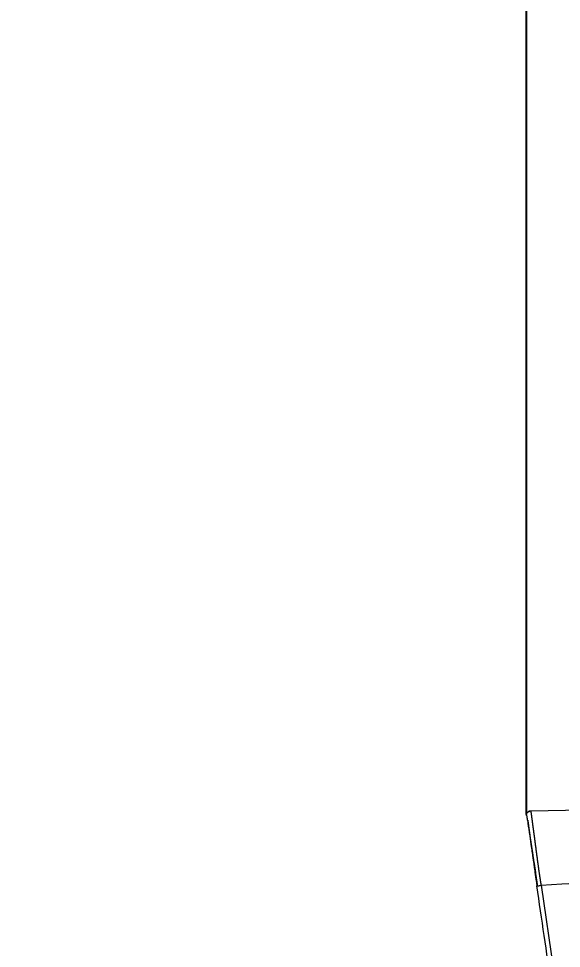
# Model space of a CAD drawing. Header units: millimetres. Extents: x 11618 to 13994, y -5897 to -2537.
# Drawn here: x 13343.1 to 13408, y -4707.7 to -4596.5 of the extents above; entities that cross this region are included whole.
import ezdxf

# ---------------------------------------------------------------- set-up
doc = ezdxf.new("R2010")
doc.units = ezdxf.units.MM
doc.layers.add('DIM', color=3, linetype='Continuous', lineweight=13)
doc.styles.get("Standard").update_dxf_attribs({"font": 'arial.ttf'})
doc.dimstyles.get("Standard").update_dxf_attribs({"dimtxt": 0.18, "dimasz": 0.18, "dimexe": 0.18, "dimexo": 0.0625, "dimgap": 0.09, "dimtad": 0, "dimtih": 1, "dimtoh": 1, "dimdec": 1, "dimdsep": 46, "dimtxsty": 'Standard', "dimcen": 0.09, "dimadec": 0, "dimazin": 0, "dimtfac": 1, "dimtdec": 1, "dimtofl": 0, "dimtmove": 0, "dimatfit": 3, "dimfxl": 1, "dimtolj": 1, "dimtzin": 0, "dimarcsym": 0})

# ---------------------------------------------------------------- blocks, each defined once
blk = doc.blocks.new('*D5')
at = {"layer": 'Defpoints', "color": 0, "transparency": 16777216}
for p in [(13534.89, -4567.2), (13534.89, -4567.2), (13403.88, -4691.73)]:
    blk.add_point(p, dxfattribs=at)
at = {"layer": 'DIM', "color": 0, "lineweight": -2, "transparency": 16777216}
for p, q in [((13403.88, -4567.2), (13385.88, -4567.2)), ((13403.88, -4691.67), (13403.88, -4567.02)), ((13516.89, -4567.2), (13421.88, -4567.2)), ((13534.89, -4567.13), (13534.89, -4567.02))]:
    blk.add_line(p, q, dxfattribs=at)
at = {"layer": 'DIM', "color": 0, "transparency": 16777216}
for points in [[(13421.88, -4564.2), (13421.88, -4570.2), (13403.88, -4567.2)], [(13516.89, -4564.2), (13516.89, -4570.2), (13534.89, -4567.2)]]:
    blk.add_solid(points, dxfattribs=at)
at = {"layer": 'DIM', "color": 3, "transparency": 16777216, "insert": (13363.58, -4567.2), "char_height": 18, "attachment_point": 5}
blk.add_mtext('\\A1;131', dxfattribs=at)

msp = doc.modelspace()

# ---------------------------------------------------------------- linework, layer by layer
at = {"linetype": 'Continuous', "lineweight": 18, "extrusion": (-1, -2.22045e-16, 0)}
msp.add_line((13404.37, -4691.23), (13521.19, -4689.19), dxfattribs=at)
at = {"linetype": 'Continuous', "lineweight": 13, "extrusion": (-1, -2.22045e-16, 0)}
msp.add_line((13405.6, -4700.15), (13419.48, -4795.17), dxfattribs=at)
at = {"linetype": 'Continuous', "lineweight": 18}
for points, knots in [([(13403.88, -4691.73), (13403.88, -4691.7), (13403.88, -4691.67), (13403.89, -4691.6), (13403.9, -4691.57), (13403.93, -4691.51), (13403.94, -4691.48), (13403.98, -4691.43), (13404, -4691.4), (13404.05, -4691.36), (13404.07, -4691.34), (13404.12, -4691.3), (13404.15, -4691.28), (13404.21, -4691.26), (13404.24, -4691.25), (13404.31, -4691.24), (13404.34, -4691.23), (13404.37, -4691.23)], [0, 0, 0, 0, 0.125, 0.125, 0.25, 0.25, 0.375, 0.375, 0.5, 0.5, 0.625, 0.625, 0.75, 0.75, 0.875, 0.875, 1, 1, 1, 1]), ([(13403.88, -4691.8), (13403.88, -4691.8), (13403.88, -4691.81), (13403.89, -4691.84), (13403.89, -4691.85), (13403.9, -4691.89), (13403.9, -4691.9), (13403.9, -4691.92), (13403.9, -4691.94), (13403.91, -4691.95), (13403.91, -4691.96), (13403.91, -4691.96), (13403.91, -4691.97), (13403.91, -4691.97), (13403.91, -4691.97), (13403.91, -4692.01), (13403.92, -4692.07), (13403.94, -4692.18), (13403.95, -4692.23), (13403.96, -4692.3), (13403.96, -4692.34), (13403.97, -4692.39), (13403.97, -4692.42), (13403.98, -4692.43), (13403.98, -4692.44), (13403.98, -4692.44), (13404.01, -4692.66), (13404.05, -4692.92), (13404.14, -4693.53), (13404.19, -4693.88), (13404.3, -4694.66), (13404.36, -4695.09), (13404.47, -4695.78), (13404.52, -4696.14), (13404.58, -4696.57), (13404.61, -4696.79), (13404.63, -4696.9), (13404.64, -4696.96), (13404.64, -4696.98), (13404.64, -4697), (13404.64, -4697.01), (13404.68, -4697.22), (13404.71, -4697.46), (13404.77, -4697.85), (13404.79, -4697.99), (13404.82, -4698.2), (13404.84, -4698.31), (13404.85, -4698.45), (13404.86, -4698.51), (13404.87, -4698.55), (13404.87, -4698.56), (13404.87, -4698.57), (13404.87, -4698.58), (13404.93, -4698.99), (13404.98, -4699.34), (13405.06, -4699.89), (13405.09, -4700.09), (13405.11, -4700.23)], [0, 0, 0, 0, 0.0625, 0.0625, 0.09375, 0.09375, 0.109375, 0.109375, 0.117187, 0.121094, 0.123047, 0.124023, 0.124512, 0.124512, 0.125, 0.125, 0.1875, 0.1875, 0.21875, 0.21875, 0.234375, 0.242187, 0.246094, 0.248047, 0.248047, 0.25, 0.25, 0.375, 0.375, 0.5, 0.5, 0.625, 0.625, 0.6875, 0.71875, 0.734375, 0.742187, 0.746094, 0.748047, 0.748047, 0.75, 0.75, 0.8125, 0.8125, 0.84375, 0.84375, 0.859375, 0.867187, 0.871094, 0.873047, 0.874023, 0.874023, 0.875, 0.875, 0.9375, 0.9375, 1, 1, 1, 1]), ([(13404.38, -4691.27), (13404.34, -4691.27), (13404.28, -4691.28), (13404.18, -4691.32), (13404.08, -4691.37), (13404.03, -4691.43), (13404, -4691.45)], [0, 0, 0, 0, 0.23021, 0.476312, 0.735179, 1, 1, 1, 1]), ([(13404.37, -4691.23), (13404.37, -4691.23), (13404.37, -4691.23), (13404.37, -4691.23), (13404.37, -4691.23), (13404.37, -4691.23), (13404.37, -4691.23), (13404.37, -4691.24), (13404.37, -4691.24), (13404.37, -4691.24), (13404.37, -4691.24), (13404.37, -4691.24), (13404.37, -4691.25), (13404.37, -4691.25), (13404.37, -4691.25), (13404.37, -4691.26), (13404.37, -4691.26), (13404.37, -4691.26), (13404.37, -4691.27), (13404.37, -4691.27), (13404.37, -4691.28), (13404.37, -4691.28), (13404.38, -4691.29), (13404.38, -4691.29), (13404.38, -4691.3), (13404.38, -4691.31), (13404.38, -4691.31), (13404.38, -4691.32), (13404.38, -4691.33), (13404.38, -4691.33), (13404.38, -4691.34), (13404.38, -4691.35), (13404.38, -4691.36), (13404.39, -4691.37), (13404.39, -4691.38), (13404.39, -4691.38), (13404.39, -4691.39), (13404.39, -4691.4), (13404.39, -4691.41), (13404.39, -4691.42), (13404.39, -4691.43), (13404.4, -4691.45), (13404.4, -4691.46), (13404.4, -4691.47), (13404.4, -4691.48), (13404.4, -4691.49), (13404.4, -4691.5), (13404.41, -4691.52), (13404.41, -4691.53), (13404.41, -4691.54), (13404.41, -4691.56), (13404.41, -4691.57), (13404.41, -4691.59), (13404.42, -4691.6), (13404.42, -4691.62), (13404.42, -4691.63), (13404.42, -4691.65), (13404.42, -4691.66), (13404.43, -4691.68), (13404.43, -4691.7), (13404.43, -4691.71), (13404.43, -4691.73), (13404.44, -4691.75), (13404.44, -4691.77), (13404.44, -4691.78), (13404.44, -4691.8), (13404.45, -4691.82), (13404.45, -4691.84), (13404.45, -4691.86), (13404.45, -4691.88), (13404.46, -4691.9), (13404.46, -4691.92), (13404.46, -4691.94), (13404.47, -4691.96), (13404.47, -4691.99), (13404.47, -4692.01), (13404.47, -4692.03), (13404.48, -4692.05), (13404.48, -4692.08), (13404.48, -4692.1), (13404.49, -4692.12), (13404.49, -4692.15), (13404.49, -4692.17), (13404.5, -4692.2), (13404.5, -4692.22), (13404.5, -4692.25), (13404.51, -4692.27), (13404.51, -4692.3), (13404.51, -4692.33), (13404.52, -4692.35), (13404.52, -4692.38), (13404.52, -4692.41), (13404.53, -4692.44), (13404.53, -4692.46), (13404.53, -4692.49), (13404.54, -4692.52), (13404.54, -4692.55), (13404.55, -4692.58), (13404.55, -4692.61), (13404.55, -4692.64), (13404.56, -4692.67), (13404.56, -4692.7), (13404.57, -4692.73), (13404.57, -4692.76), (13404.58, -4692.8), (13404.58, -4692.83), (13404.58, -4692.86), (13404.59, -4692.89), (13404.59, -4692.93), (13404.6, -4692.96), (13404.6, -4692.99), (13404.61, -4693.03), (13404.61, -4693.06), (13404.62, -4693.09), (13404.62, -4693.13), (13404.62, -4693.16), (13404.63, -4693.2), (13404.63, -4693.24), (13404.64, -4693.27), (13404.64, -4693.31), (13404.65, -4693.34), (13404.65, -4693.38), (13404.66, -4693.42), (13404.66, -4693.46), (13404.67, -4693.49), (13404.67, -4693.53), (13404.68, -4693.57), (13404.69, -4693.61), (13404.69, -4693.65), (13404.7, -4693.69), (13404.7, -4693.73), (13404.71, -4693.77), (13404.71, -4693.81), (13404.72, -4693.86), (13404.73, -4693.92), (13404.74, -4693.99), (13404.75, -4694.06), (13404.76, -4694.13), (13404.77, -4694.21), (13404.78, -4694.28), (13404.79, -4694.36), (13404.8, -4694.43), (13404.81, -4694.51), (13404.82, -4694.58), (13404.83, -4694.66), (13404.84, -4694.74), (13404.85, -4694.82), (13404.86, -4694.9), (13404.87, -4694.98), (13404.88, -4695.06), (13404.89, -4695.14), (13404.9, -4695.22), (13404.91, -4695.3), (13404.92, -4695.38), (13404.93, -4695.46), (13404.94, -4695.55), (13404.96, -4695.63), (13404.97, -4695.72), (13404.98, -4695.8), (13404.99, -4695.88), (13405, -4695.97), (13405.01, -4696.05), (13405.02, -4696.14), (13405.03, -4696.23), (13405.05, -4696.31), (13405.06, -4696.4), (13405.07, -4696.49), (13405.08, -4696.57), (13405.09, -4696.66), (13405.1, -4696.75), (13405.12, -4696.84), (13405.13, -4696.92), (13405.14, -4697.01), (13405.15, -4697.1), (13405.16, -4697.19), (13405.17, -4697.28), (13405.19, -4697.36), (13405.2, -4697.45), (13405.21, -4697.54), (13405.22, -4697.63), (13405.24, -4697.72), (13405.25, -4697.81), (13405.26, -4697.89), (13405.27, -4697.98), (13405.29, -4698.07), (13405.3, -4698.16), (13405.31, -4698.25), (13405.32, -4698.34), (13405.34, -4698.43), (13405.35, -4698.51), (13405.36, -4698.6), (13405.37, -4698.69), (13405.39, -4698.78), (13405.4, -4698.87), (13405.41, -4698.95), (13405.43, -4699.04), (13405.44, -4699.13), (13405.45, -4699.21), (13405.47, -4699.3), (13405.48, -4699.39), (13405.49, -4699.47), (13405.51, -4699.56), (13405.52, -4699.65), (13405.53, -4699.73), (13405.55, -4699.82), (13405.56, -4699.9), (13405.57, -4699.99), (13405.59, -4700.07), (13405.6, -4700.13), (13405.6, -4700.15)], [0, 0, 0, 0, 0.003312, 0.006633, 0.009963, 0.013303, 0.016651, 0.020009, 0.023376, 0.026752, 0.030136, 0.03353, 0.036932, 0.040343, 0.043763, 0.047191, 0.050628, 0.054073, 0.057527, 0.060989, 0.06446, 0.067939, 0.071426, 0.074921, 0.078424, 0.081935, 0.085455, 0.088982, 0.092517, 0.09606, 0.099611, 0.10317, 0.106736, 0.110311, 0.113892, 0.117482, 0.121079, 0.124683, 0.128295, 0.131915, 0.135542, 0.139176, 0.142818, 0.146466, 0.150123, 0.153786, 0.157457, 0.161135, 0.16482, 0.168512, 0.172212, 0.175918, 0.179632, 0.183353, 0.187081, 0.190815, 0.194557, 0.198306, 0.202062, 0.205825, 0.209595, 0.213372, 0.217156, 0.220947, 0.224746, 0.228551, 0.232363, 0.236182, 0.240008, 0.243841, 0.247681, 0.251528, 0.255382, 0.259243, 0.26311, 0.266984, 0.270864, 0.27475, 0.278643, 0.282542, 0.286447, 0.290358, 0.294275, 0.298197, 0.302126, 0.30606, 0.309999, 0.313944, 0.317895, 0.32185, 0.325811, 0.329777, 0.333748, 0.337723, 0.341704, 0.345689, 0.349679, 0.353673, 0.357672, 0.361675, 0.365682, 0.369693, 0.373709, 0.377728, 0.381751, 0.385778, 0.389809, 0.393843, 0.397881, 0.401923, 0.405967, 0.410015, 0.414066, 0.418121, 0.422178, 0.426238, 0.430301, 0.434367, 0.438435, 0.442507, 0.44658, 0.450657, 0.454735, 0.458816, 0.462899, 0.466985, 0.471072, 0.475162, 0.479254, 0.483347, 0.487443, 0.49154, 0.495639, 0.49974, 0.506785, 0.51383, 0.520874, 0.527916, 0.534956, 0.541994, 0.54903, 0.556064, 0.563094, 0.57012, 0.577143, 0.584162, 0.591175, 0.598184, 0.605187, 0.612184, 0.619175, 0.626158, 0.633134, 0.640103, 0.647063, 0.654014, 0.660956, 0.667888, 0.674809, 0.68172, 0.68862, 0.695507, 0.702382, 0.709245, 0.716094, 0.722929, 0.729749, 0.736555, 0.743345, 0.75012, 0.756878, 0.763619, 0.770343, 0.77705, 0.783739, 0.790412, 0.797067, 0.803705, 0.810326, 0.81693, 0.823516, 0.830085, 0.836635, 0.843169, 0.849684, 0.856181, 0.862659, 0.869119, 0.87556, 0.881983, 0.888386, 0.894769, 0.901133, 0.907476, 0.9138, 0.920102, 0.926384, 0.932644, 0.938883, 0.9451, 0.951294, 0.957466, 0.963615, 0.96974, 0.975841, 0.981918, 0.987971, 0.993998, 1, 1, 1, 1]), ([(13404.02, -4692.34), (13404.02, -4692.34), (13404.02, -4692.34), (13404.02, -4692.34), (13404.01, -4692.34), (13404.01, -4692.34), (13404.01, -4692.34), (13404.01, -4692.34), (13404.01, -4692.34), (13404.01, -4692.34), (13404.01, -4692.34), (13404.01, -4692.34), (13404.01, -4692.34), (13404.01, -4692.34), (13404.01, -4692.35), (13404.01, -4692.35), (13404.01, -4692.35), (13404.01, -4692.35), (13404.01, -4692.36), (13404.01, -4692.36), (13404.01, -4692.36), (13404.01, -4692.36), (13404.01, -4692.37), (13404.01, -4692.37), (13404.01, -4692.37), (13404.01, -4692.38), (13404.01, -4692.38), (13404.01, -4692.38), (13404.01, -4692.39), (13404.01, -4692.39), (13404.01, -4692.39), (13404.01, -4692.4), (13404.01, -4692.4), (13404.01, -4692.4), (13404.02, -4692.41), (13404.02, -4692.41), (13404.02, -4692.41), (13404.02, -4692.42), (13404.02, -4692.42), (13404.02, -4692.43), (13404.02, -4692.43), (13404.02, -4692.43), (13404.02, -4692.44), (13404.02, -4692.44), (13404.02, -4692.44), (13404.02, -4692.45), (13404.02, -4692.45), (13404.02, -4692.45), (13404.02, -4692.46), (13404.02, -4692.46), (13404.02, -4692.46), (13404.02, -4692.47), (13404.02, -4692.47), (13404.02, -4692.47), (13404.02, -4692.48), (13404.03, -4692.5), (13404.03, -4692.52), (13404.03, -4692.55), (13404.04, -4692.57), (13404.04, -4692.6), (13404.05, -4692.62), (13404.05, -4692.65), (13404.05, -4692.67), (13404.06, -4692.69), (13404.06, -4692.72), (13404.06, -4692.74), (13404.07, -4692.76), (13404.07, -4692.78), (13404.07, -4692.8), (13404.07, -4692.82), (13404.08, -4692.83), (13404.08, -4692.85), (13404.08, -4692.86), (13404.08, -4692.87), (13404.08, -4692.88), (13404.09, -4692.89), (13404.09, -4692.9), (13404.09, -4692.91), (13404.09, -4692.92), (13404.09, -4692.93), (13404.09, -4692.94), (13404.1, -4692.96), (13404.1, -4692.98), (13404.1, -4692.99), (13404.1, -4693.01), (13404.1, -4693.03), (13404.11, -4693.04), (13404.11, -4693.06), (13404.11, -4693.08), (13404.11, -4693.09), (13404.12, -4693.11), (13404.12, -4693.13), (13404.12, -4693.14), (13404.12, -4693.16), (13404.12, -4693.18), (13404.13, -4693.2), (13404.13, -4693.21), (13404.13, -4693.23), (13404.13, -4693.25), (13404.14, -4693.26), (13404.14, -4693.28), (13404.14, -4693.3), (13404.14, -4693.32), (13404.15, -4693.34), (13404.15, -4693.35), (13404.15, -4693.37), (13404.15, -4693.39), (13404.16, -4693.41), (13404.16, -4693.42), (13404.16, -4693.44), (13404.16, -4693.46), (13404.17, -4693.48), (13404.17, -4693.49), (13404.17, -4693.51), (13404.17, -4693.53), (13404.18, -4693.55), (13404.18, -4693.56), (13404.18, -4693.58), (13404.18, -4693.6), (13404.18, -4693.62), (13404.19, -4693.63), (13404.19, -4693.65), (13404.19, -4693.67), (13404.19, -4693.69), (13404.2, -4693.7), (13404.2, -4693.72), (13404.2, -4693.74), (13404.2, -4693.75), (13404.21, -4693.77), (13404.21, -4693.79), (13404.21, -4693.81), (13404.21, -4693.82), (13404.22, -4693.84), (13404.22, -4693.86), (13404.22, -4693.87), (13404.22, -4693.89), (13404.22, -4693.91), (13404.23, -4693.92), (13404.23, -4693.94), (13404.23, -4693.95), (13404.23, -4693.97), (13404.24, -4693.99), (13404.24, -4694), (13404.24, -4694.02), (13404.24, -4694.03), (13404.24, -4694.05), (13404.25, -4694.06), (13404.25, -4694.08), (13404.25, -4694.09), (13404.25, -4694.11), (13404.25, -4694.12), (13404.26, -4694.14), (13404.26, -4694.15), (13404.26, -4694.17), (13404.26, -4694.18), (13404.26, -4694.2), (13404.27, -4694.21), (13404.27, -4694.23), (13404.27, -4694.24), (13404.27, -4694.25), (13404.27, -4694.27), (13404.28, -4694.28), (13404.28, -4694.29), (13404.28, -4694.31), (13404.28, -4694.32), (13404.28, -4694.33), (13404.28, -4694.35), (13404.29, -4694.36), (13404.29, -4694.37), (13404.29, -4694.38), (13404.29, -4694.38)], [0, 0, 0, 0, 0.00932, 0.018486, 0.027499, 0.036361, 0.045073, 0.053637, 0.062053, 0.070323, 0.078447, 0.086428, 0.094267, 0.101963, 0.10952, 0.116936, 0.124215, 0.131356, 0.138361, 0.145231, 0.151966, 0.158568, 0.165037, 0.171375, 0.177582, 0.18366, 0.189608, 0.195429, 0.201121, 0.206688, 0.212128, 0.217443, 0.222634, 0.227702, 0.232646, 0.237468, 0.242168, 0.246747, 0.251206, 0.255545, 0.259764, 0.263865, 0.267847, 0.271712, 0.275459, 0.27909, 0.282604, 0.286003, 0.289286, 0.292454, 0.295507, 0.298447, 0.301272, 0.303984, 0.306583, 0.327274, 0.347004, 0.365794, 0.383662, 0.400626, 0.416702, 0.431905, 0.44625, 0.459749, 0.472414, 0.484257, 0.495286, 0.505512, 0.514943, 0.523586, 0.531448, 0.538535, 0.544852, 0.550405, 0.555196, 0.559231, 0.562511, 0.565039, 0.566816, 0.573893, 0.580908, 0.587862, 0.594755, 0.601589, 0.608363, 0.615078, 0.621734, 0.628332, 0.634872, 0.641355, 0.647781, 0.654151, 0.660465, 0.666723, 0.672926, 0.679074, 0.685168, 0.691207, 0.697193, 0.703126, 0.709005, 0.714832, 0.720607, 0.726329, 0.732, 0.73762, 0.743188, 0.748706, 0.754174, 0.759591, 0.764958, 0.770276, 0.775544, 0.780763, 0.785934, 0.791055, 0.796129, 0.801154, 0.806131, 0.811061, 0.815943, 0.820778, 0.825566, 0.830307, 0.835001, 0.839649, 0.84425, 0.848805, 0.853315, 0.857778, 0.862196, 0.866568, 0.870895, 0.875176, 0.879413, 0.883604, 0.887751, 0.891853, 0.89591, 0.899923, 0.903891, 0.907815, 0.911695, 0.915531, 0.919322, 0.92307, 0.926774, 0.930434, 0.934051, 0.937623, 0.941153, 0.944639, 0.948081, 0.95148, 0.954835, 0.958148, 0.961417, 0.964643, 0.967826, 0.970966, 0.974062, 0.977116, 0.980127, 0.983094, 0.986019, 0.988901, 0.99174, 0.994536, 0.99729, 1, 1, 1, 1]), ([(13404.03, -4692.38), (13404.01, -4692.39), (13404.01, -4692.59), (13404.08, -4693.13), (13404.16, -4693.66), (13404.19, -4693.91)], [0, 0, 0, 0, 0.462142, 0.787261, 1, 1, 1, 1]), ([(13404.29, -4694.38), (13404.29, -4694.39), (13404.29, -4694.41), (13404.3, -4694.45), (13404.3, -4694.48), (13404.31, -4694.52), (13404.32, -4694.57), (13404.32, -4694.61), (13404.33, -4694.66), (13404.34, -4694.72), (13404.35, -4694.77), (13404.36, -4694.84), (13404.37, -4694.9), (13404.38, -4694.97), (13404.39, -4695.04), (13404.4, -4695.12), (13404.41, -4695.2), (13404.43, -4695.29), (13404.44, -4695.38), (13404.45, -4695.47), (13404.47, -4695.57), (13404.49, -4695.68), (13404.5, -4695.79), (13404.52, -4695.91), (13404.54, -4696.03), (13404.56, -4696.16), (13404.58, -4696.29), (13404.6, -4696.43), (13404.62, -4696.58), (13404.64, -4696.73), (13404.67, -4696.89), (13404.69, -4697.06), (13404.72, -4697.26), (13404.76, -4697.48), (13404.8, -4697.74), (13404.84, -4698), (13404.88, -4698.27), (13404.92, -4698.53), (13404.95, -4698.79), (13404.99, -4699.06), (13405.02, -4699.26), (13405.04, -4699.4), (13405.05, -4699.48), (13405.07, -4699.56), (13405.08, -4699.64), (13405.09, -4699.72), (13405.1, -4699.8), (13405.11, -4699.89), (13405.13, -4699.97), (13405.14, -4700.06), (13405.15, -4700.14), (13405.16, -4700.19), (13405.16, -4700.21)], [0, 0, 0, 0, 0.006803, 0.014251, 0.022346, 0.031089, 0.040479, 0.050517, 0.061206, 0.072547, 0.084542, 0.097194, 0.110507, 0.124484, 0.139129, 0.15445, 0.170451, 0.18714, 0.204525, 0.222615, 0.241422, 0.260956, 0.28123, 0.302259, 0.324058, 0.346644, 0.370036, 0.394254, 0.41932, 0.445258, 0.472092, 0.49985, 0.528561, 0.570381, 0.612193, 0.654001, 0.695806, 0.737604, 0.779391, 0.821156, 0.862888, 0.874385, 0.886158, 0.898213, 0.910551, 0.923177, 0.936093, 0.949304, 0.962814, 0.976626, 0.990745, 1, 1, 1, 1])]:
    msp.add_open_spline(points, degree=3, knots=knots, dxfattribs=at)
for points, degree in [([(13403.88, -4691.8), (13403.88, -4691.78), (13403.88, -4691.76), (13403.88, -4691.73)], 3), ([(13419, -4795.27), (13405.11, -4700.23)], 1)]:
    msp.add_open_spline(points, degree=degree, dxfattribs=at)
at = {"linetype": 'Continuous', "lineweight": 13}
for points, knots in [([(13405.6, -4700.15), (13432.17, -4698.44), (13455.09, -4696.97), (13484.01, -4695.11), (13492.73, -4694.55), (13504.44, -4693.79), (13508.13, -4693.56), (13512.44, -4693.28), (13513.28, -4693.23), (13514.53, -4693.15), (13514.95, -4693.12), (13515.77, -4693.07), (13516.18, -4693.04), (13517, -4692.99), (13517.4, -4692.96), (13518.19, -4692.91), (13518.58, -4692.89), (13519.72, -4692.81), (13520.47, -4692.76), (13521.19, -4692.72)], [0, 0, 0, 0, 0.5, 0.5, 0.75, 0.75, 0.875, 0.875, 0.90625, 0.90625, 0.921875, 0.921875, 0.9375, 0.9375, 0.953125, 0.953125, 0.96875, 0.96875, 1, 1, 1, 1]), ([(13405.11, -4700.23), (13405.11, -4700.23), (13405.14, -4700.22), (13405.25, -4700.21), (13405.36, -4700.19), (13405.48, -4700.17), (13405.54, -4700.16), (13405.6, -4700.15)], [0, 0, 0, 0, 0.25, 0.5, 0.75, 0.75, 1, 1, 1, 1])]:
    msp.add_open_spline(points, degree=3, knots=knots, dxfattribs=at)

# ---------------------------------------------------------------- dimensions: what is measured, and where the dimension line sits
at = {"layer": 'DIM', "color": 3}
dim = msp.add_linear_dim(base=(13534.89, -4567.2), p1=(13403.88, -4691.73), p2=(13534.89, -4567.2), dimstyle='Standard', override={"dimtxt": 18, "dimasz": 18, "dimgap": 5, "dimclrt": 3}, dxfattribs=at)
dim.commit()
dim.dimension.update_dxf_attribs({"geometry": '*D5', "text_midpoint": (13363.58, -4567.2), "dimtype": 160})

doc.saveas('drawing.dxf')
